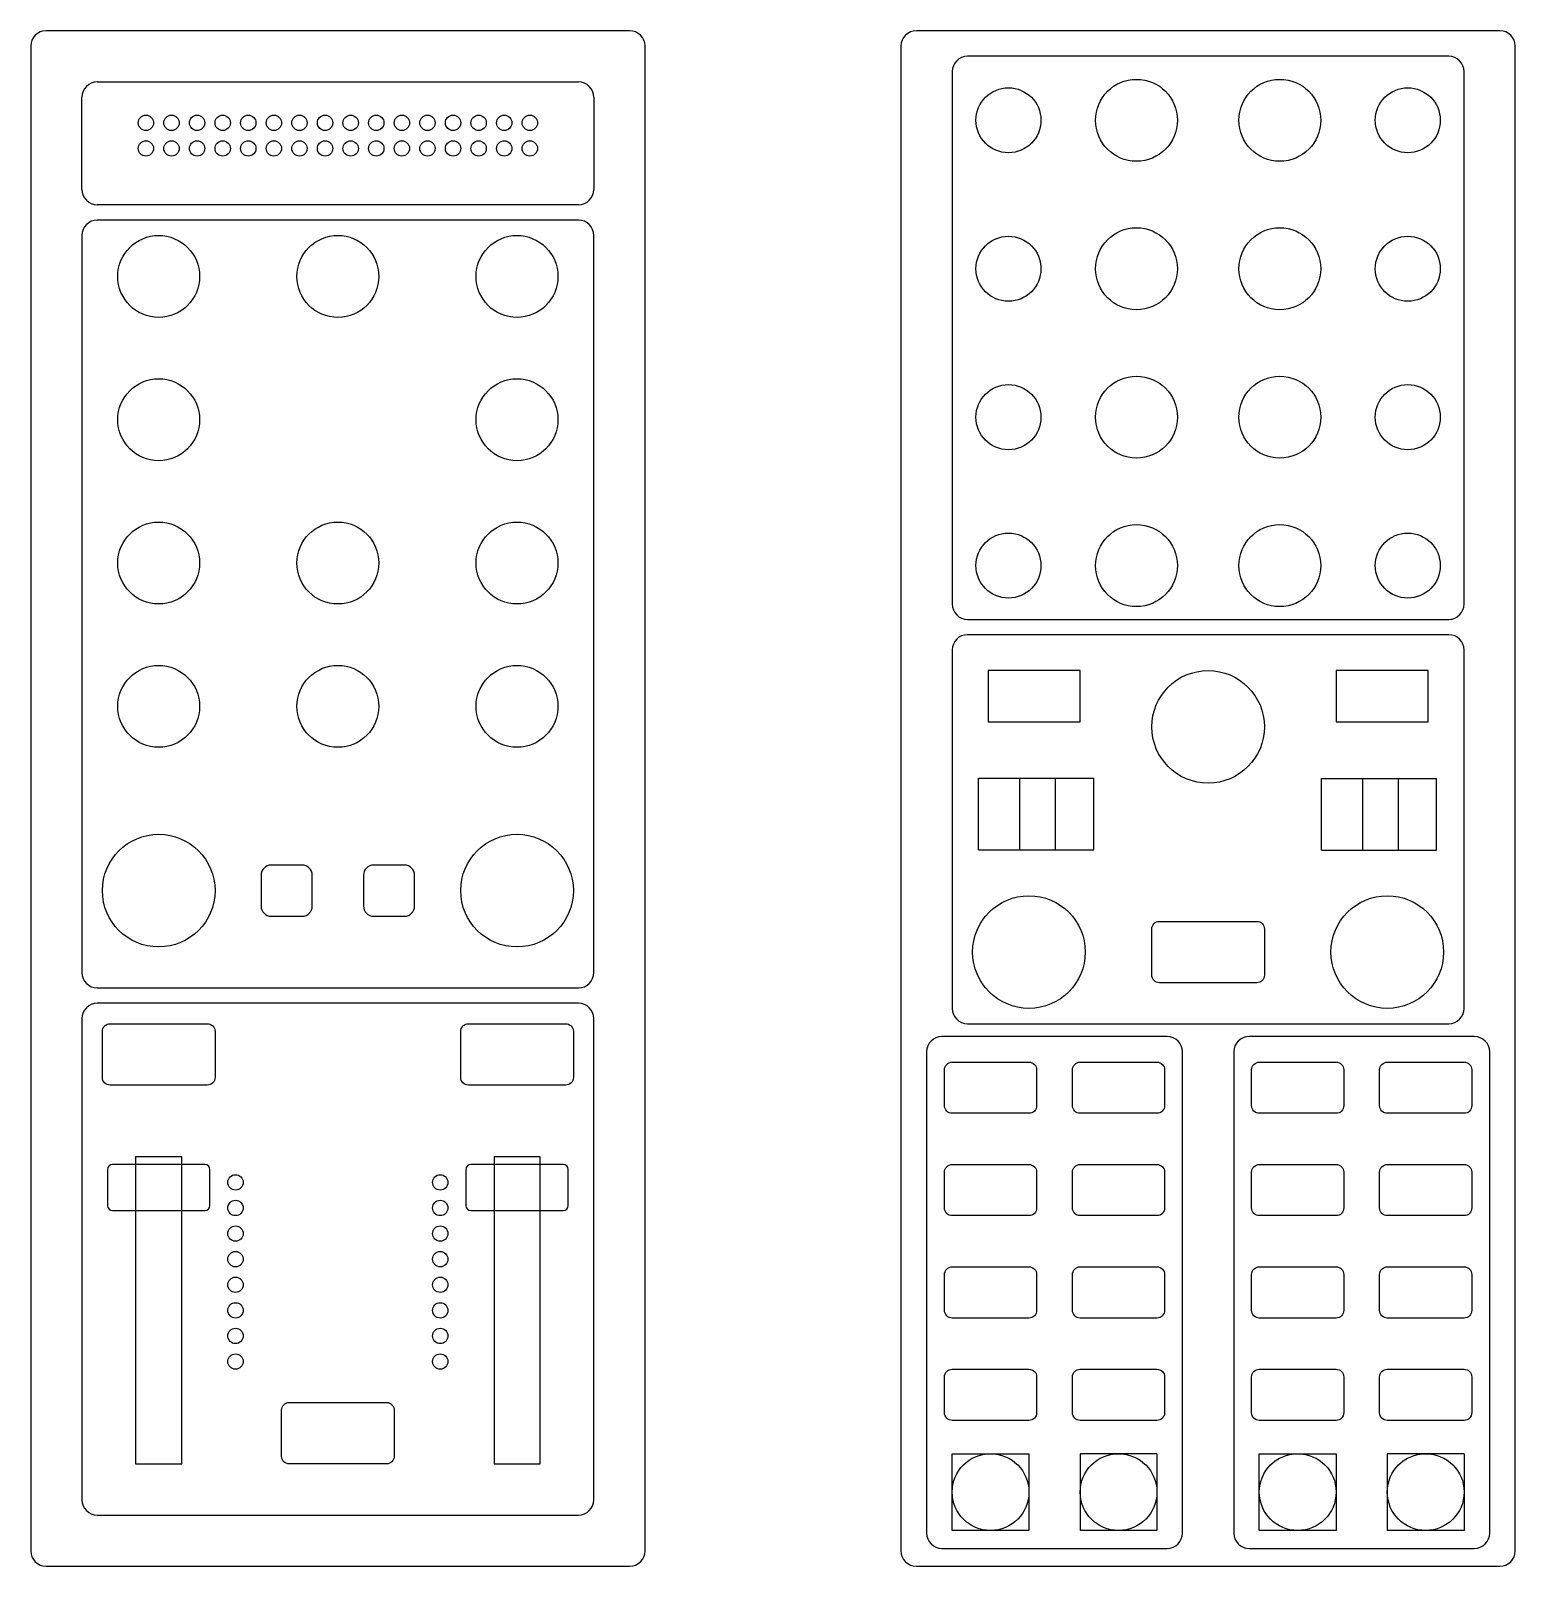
# Model space of a CAD drawing. Header units: millimetres. Extents: x -130 to 160, y -200 to 100.
import ezdxf

# ---------------------------------------------------------------- set-up
doc = ezdxf.new("R2010")
doc.units = ezdxf.units.MM
for name, color, linetype, lineweight in [('layer 1', 9, 'Continuous', 25), ('layer 2', 1, 'Continuous', 25), ('layer 3 Copy', 30, 'Continuous', 25), ('layer 5', 5, 'Continuous', 25)]:
    doc.layers.add(name, color=color, linetype=linetype, lineweight=lineweight)

# ---------------------------------------------------------------- blocks, each defined once
blk = doc.blocks.new('block 4 Copy')
at = {"layer": 'layer 5'}
for centre, radius in [((13, 43.5), 8), ((-12, 43.5), 6.35), ((13, 14.5), 8), ((-12, 14.5), 6.35), ((-12, -14.5), 6.35), ((13, -14.5), 8), ((13, -43.5), 8), ((-12, -43.5), 6.35)]:
    blk.add_circle(centre, radius, dxfattribs=at)
blk = doc.blocks.new('block 3')
for p, q in [((5, -30.75), (5, -45.75)), ((20, -30.75), (5, -30.75)), ((20, -30.75), (20, -45.75)), ((20, -45.75), (5, -45.75))]:
    blk.add_line(p, q)
for points in [[(-20, 45.75), (-5, 45.75, -0.414214), (-3.5, 44.25), (-3.5, 37.25, -0.414214), (-5, 35.75), (-20, 35.75, -0.414214), (-21.5, 37.25), (-21.5, 44.25, -0.414214)], [(5, 45.75), (20, 45.75, -0.414214), (21.5, 44.25), (21.5, 37.25, -0.414214), (20, 35.75), (5, 35.75, -0.414214), (3.5, 37.25), (3.5, 44.25, -0.414214)], [(-20, 25.75), (-5, 25.75, -0.414214), (-3.5, 24.25), (-3.5, 17.25, -0.414214), (-5, 15.75), (-20, 15.75, -0.414214), (-21.5, 17.25), (-21.5, 24.25, -0.414214)], [(5, 25.75), (20, 25.75, -0.414214), (21.5, 24.25), (21.5, 17.25, -0.414214), (20, 15.75), (5, 15.75, -0.414214), (3.5, 17.25), (3.5, 24.25, -0.414214)], [(-20, 5.75), (-5, 5.75, -0.414214), (-3.5, 4.25), (-3.5, -2.75, -0.414214), (-5, -4.25), (-20, -4.25, -0.414214), (-21.5, -2.75), (-21.5, 4.25, -0.414214)], [(5, 5.75), (20, 5.75, -0.414214), (21.5, 4.25), (21.5, -2.75, -0.414214), (20, -4.25), (5, -4.25, -0.414214), (3.5, -2.75), (3.5, 4.25, -0.414214)], [(-20, -14.25), (-5, -14.25, -0.414214), (-3.5, -15.75), (-3.5, -22.75, -0.414214), (-5, -24.25), (-20, -24.25, -0.414214), (-21.5, -22.75), (-21.5, -15.75, -0.414214)], [(5, -14.25), (20, -14.25, -0.414214), (21.5, -15.75), (21.5, -22.75, -0.414214), (20, -24.25), (5, -24.25, -0.414214), (3.5, -22.75), (3.5, -15.75, -0.414214)]]:
    blk.add_lwpolyline(points, format="xyb", close=True)
blk.add_lwpolyline([(-5, -45.75), (-20, -45.75), (-20, -30.75), (-5, -30.75)], close=True)
for centre in [(-12.5, -38.25), (12.5, -38.25)]:
    blk.add_circle(centre, 7.5)
blk = doc.blocks.new('block 1')
at = {"layer": 'layer 2'}
for centre in [(0, 56), (0, 28), (0, 0), (0, -28)]:
    blk.add_circle(centre, 8, dxfattribs=at)
blk = doc.blocks.new('block 2')
at = {"layer": 'layer 2'}
for centre in [(0, 35), (0, 30), (0, 25), (0, 20), (0, 15), (0, 10), (0, 5), (0, 0)]:
    blk.add_circle(centre, 1.5, dxfattribs=at)
blk = doc.blocks.new('block 7')
at = {"layer": 'layer 2'}
for centre in [(-37.5, 0), (-32.5, 0), (-27.5, 0), (-22.5, 0), (-17.5, 0), (-12.5, 0), (-7.5, 0), (-2.5, 0), (2.5, 0), (7.5, 0), (12.5, 0), (17.5, 0), (22.5, 0), (27.5, 0), (32.5, 0), (37.5, 0)]:
    blk.add_circle(centre, 1.5, dxfattribs=at)

msp = doc.modelspace()

# ---------------------------------------------------------------- linework, layer by layer
for p, q in [((75, -25), (57, -25)), ((57, -25), (57, -35)), ((75, -35), (75, -25)), ((143, -25), (125, -25)), ((125, -25), (125, -35)), ((143, -35), (143, -25)), ((57, -35), (75, -35)), ((125, -35), (143, -35))]:
    msp.add_line(p, q)
for points in [[(109.5, -86), (90.5, -86, -0.414214), (89, -84.5), (89, -75.5, -0.414214), (90.5, -74), (109.5, -74, -0.414214), (111, -75.5), (111, -84.5, -0.414214)], [(-95.5, -106), (-114.5, -106, -0.414214), (-116, -104.5), (-116, -95.5, -0.414214), (-114.5, -94), (-95.5, -94, -0.414214), (-94, -95.5), (-94, -104.5, -0.414214)], [(-25.5, -106), (-44.5, -106, -0.414214), (-46, -104.5), (-46, -95.5, -0.414214), (-44.5, -94), (-25.5, -94, -0.414214), (-24, -95.5), (-24, -104.5, -0.414214)], [(-60.5, -180), (-79.5, -180, -0.414214), (-81, -178.5), (-81, -169.5, -0.414214), (-79.5, -168), (-60.5, -168, -0.414214), (-59, -169.5), (-59, -178.5, -0.414214)]]:
    msp.add_lwpolyline(points, format="xyb", close=True)
for centre in [(100, -36), (65, -80), (135, -80)]:
    msp.add_circle(centre, 11)
at = {"layer": 'layer 1'}
for p, q in [((-13, 100), (-127, 100)), ((157, 100), (43, 100)), ((-130, 97), (-130, -197)), ((-10, -197), (-10, 97)), ((40, 97), (40, -197)), ((160, -197), (160, 97)), ((-127, -200), (-13, -200)), ((43, -200), (157, -200))]:
    msp.add_line(p, q, dxfattribs=at)
for centre, start, end in [((-127, 97), 90, 180), ((-13, 97), 0, 90), ((43, 97), 90, 180), ((157, 97), 0, 90), ((-127, -197), 180, 270), ((-13, -197), 270, 0), ((43, -197), 180, 270), ((157, -197), 270, 0)]:
    msp.add_arc(centre, 3, start, end, dxfattribs=at)
at = {"layer": 'layer 2'}
for p, q in [((55.14, -60), (55.14, -46)), ((55.14, -46), (77.64, -46)), ((63.14, -46), (63.14, -60)), ((70.14, -46), (70.14, -60)), ((77.64, -60), (77.64, -46)), ((122.14, -60.1), (122.14, -46.1)), ((122.14, -46.1), (144.64, -46.1)), ((130.14, -46.1), (130.14, -60.1)), ((137.14, -46.1), (137.14, -60.1)), ((144.64, -60.1), (144.64, -46.1)), ((55.14, -60), (77.64, -60)), ((-77, -63), (-83, -63)), ((-57, -63), (-63, -63)), ((122.14, -60.1), (144.64, -60.1)), ((-85, -65), (-85, -71)), ((-75, -71), (-75, -65)), ((-65, -65), (-65, -71)), ((-55, -71), (-55, -65)), ((-83, -73), (-77, -73)), ((-63, -73), (-57, -73)), ((-115, -122.5), (-115, -129.5)), ((-96, -121.5), (-114, -121.5)), ((-95, -129.5), (-95, -122.5)), ((-45, -122.5), (-45, -129.5)), ((-26, -121.5), (-44, -121.5)), ((-25, -129.5), (-25, -122.5)), ((-114, -130.5), (-96, -130.5)), ((-44, -130.5), (-26, -130.5))]:
    msp.add_line(p, q, dxfattribs=at)
at = {"layer": 'layer 2', "linetype": 'Continuous'}
for p, q in [((-100.5, -120), (-109.5, -120)), ((-109.5, -120), (-109.5, -180)), ((-100.5, -180), (-100.5, -120)), ((-30.5, -120), (-39.5, -120)), ((-39.5, -120), (-39.5, -180)), ((-30.5, -180), (-30.5, -120)), ((-109.5, -180), (-100.5, -180)), ((-39.5, -180), (-30.5, -180))]:
    msp.add_line(p, q, dxfattribs=at)
at = {"layer": 'layer 2'}
for centre, radius in [((-70, 52), 8), ((-70, -4), 8), ((-70, -32), 8), ((-105, -68), 11), ((-35, -68), 11)]:
    msp.add_circle(centre, radius, dxfattribs=at)
for centre, radius, start, end in [((-83, -65), 2, 90, 180), ((-77, -65), 2, 0, 90), ((-63, -65), 2, 90, 180), ((-57, -65), 2, 0, 90), ((-83, -71), 2, 180, 270), ((-77, -71), 2, 270, 0), ((-63, -71), 2, 180, 270), ((-57, -71), 2, 270, 0), ((-114, -122.5), 1, 90, 180), ((-96, -122.5), 1, 0, 90), ((-44, -122.5), 1, 90, 180), ((-26, -122.5), 1, 0, 90), ((-114, -129.5), 1, 180, 270), ((-96, -129.5), 1, 270, 0), ((-44, -129.5), 1, 180, 270), ((-26, -129.5), 1, 270, 0)]:
    msp.add_arc(centre, radius, start, end, dxfattribs=at)
at = {"layer": 'layer 3 Copy'}
for p, q in [((147, 95), (53, 95)), ((-117, 90), (-23, 90)), ((50, 92), (50, -12)), ((150, -12), (150, 92)), ((-120, 69), (-120, 87)), ((-20, 87), (-20, 69)), ((-23, 66), (-117, 66)), ((-23, 63), (-117, 63)), ((-120, 60), (-120, -84)), ((-20, -84), (-20, 60)), ((53, -15), (147, -15)), ((147, -18), (53, -18)), ((50, -21), (50, -91)), ((150, -91), (150, -21)), ((-117, -87), (-23, -87)), ((-23, -90), (-117, -90)), ((-120, -93), (-120, -187)), ((-20, -187), (-20, -93)), ((53, -94), (147, -94)), ((92, -96.5), (48, -96.5)), ((152, -96.5), (108, -96.5)), ((45, -99.5), (45, -193.5)), ((95, -193.5), (95, -99.5)), ((105, -99.5), (105, -193.5)), ((155, -193.5), (155, -99.5)), ((-117, -190), (-23, -190)), ((48, -196.5), (92, -196.5)), ((108, -196.5), (152, -196.5))]:
    msp.add_line(p, q, dxfattribs=at)
for centre, start, end in [((53, 92), 90, 180), ((147, 92), 0, 90), ((-117, 87), 90, 180), ((-23, 87), 0, 90), ((-117, 69), 180, 270), ((-23, 69), 270, 0), ((-117, 60), 90, 180), ((-23, 60), 0, 90), ((53, -12), 180, 270), ((147, -12), 270, 0), ((53, -21), 90, 180), ((147, -21), 0, 90), ((-117, -84), 180, 270), ((-23, -84), 270, 0), ((-117, -93), 90, 180), ((-23, -93), 0, 90), ((53, -91), 180, 270), ((147, -91), 270, 0), ((48, -99.5), 90, 180), ((92, -99.5), 0, 90), ((108, -99.5), 90, 180), ((152, -99.5), 0, 90), ((-117, -187), 180, 270), ((-23, -187), 270, 0), ((48, -193.5), 180, 270), ((92, -193.5), 270, 0), ((108, -193.5), 180, 270), ((152, -193.5), 270, 0)]:
    msp.add_arc(centre, 3, start, end, dxfattribs=at)

# ---------------------------------------------------------------- block references
for p in [(-70, 82), (-70, 77)]:
    msp.add_blockref('block 7', p)
at = {"layer": 'layer 2'}
for name, p in [('block 1', (-105, -4)), ('block 1', (-35, -4)), ('block 2', (-90, -160)), ('block 2', (-50, -160))]:
    msp.add_blockref(name, p, dxfattribs=at)
at = {"layer": 'layer 3 Copy'}
for p in [(70, -147.25), (130, -147.25)]:
    msp.add_blockref('block 3', p, dxfattribs=at)
at = {"layer": 'layer 5'}
msp.add_blockref('block 4 Copy', (73, 39), dxfattribs=at)
at = {"layer": 'layer 5', "rotation": 180}
msp.add_blockref('block 4 Copy', (127, 39), dxfattribs=at)

doc.saveas('drawing.dxf')
